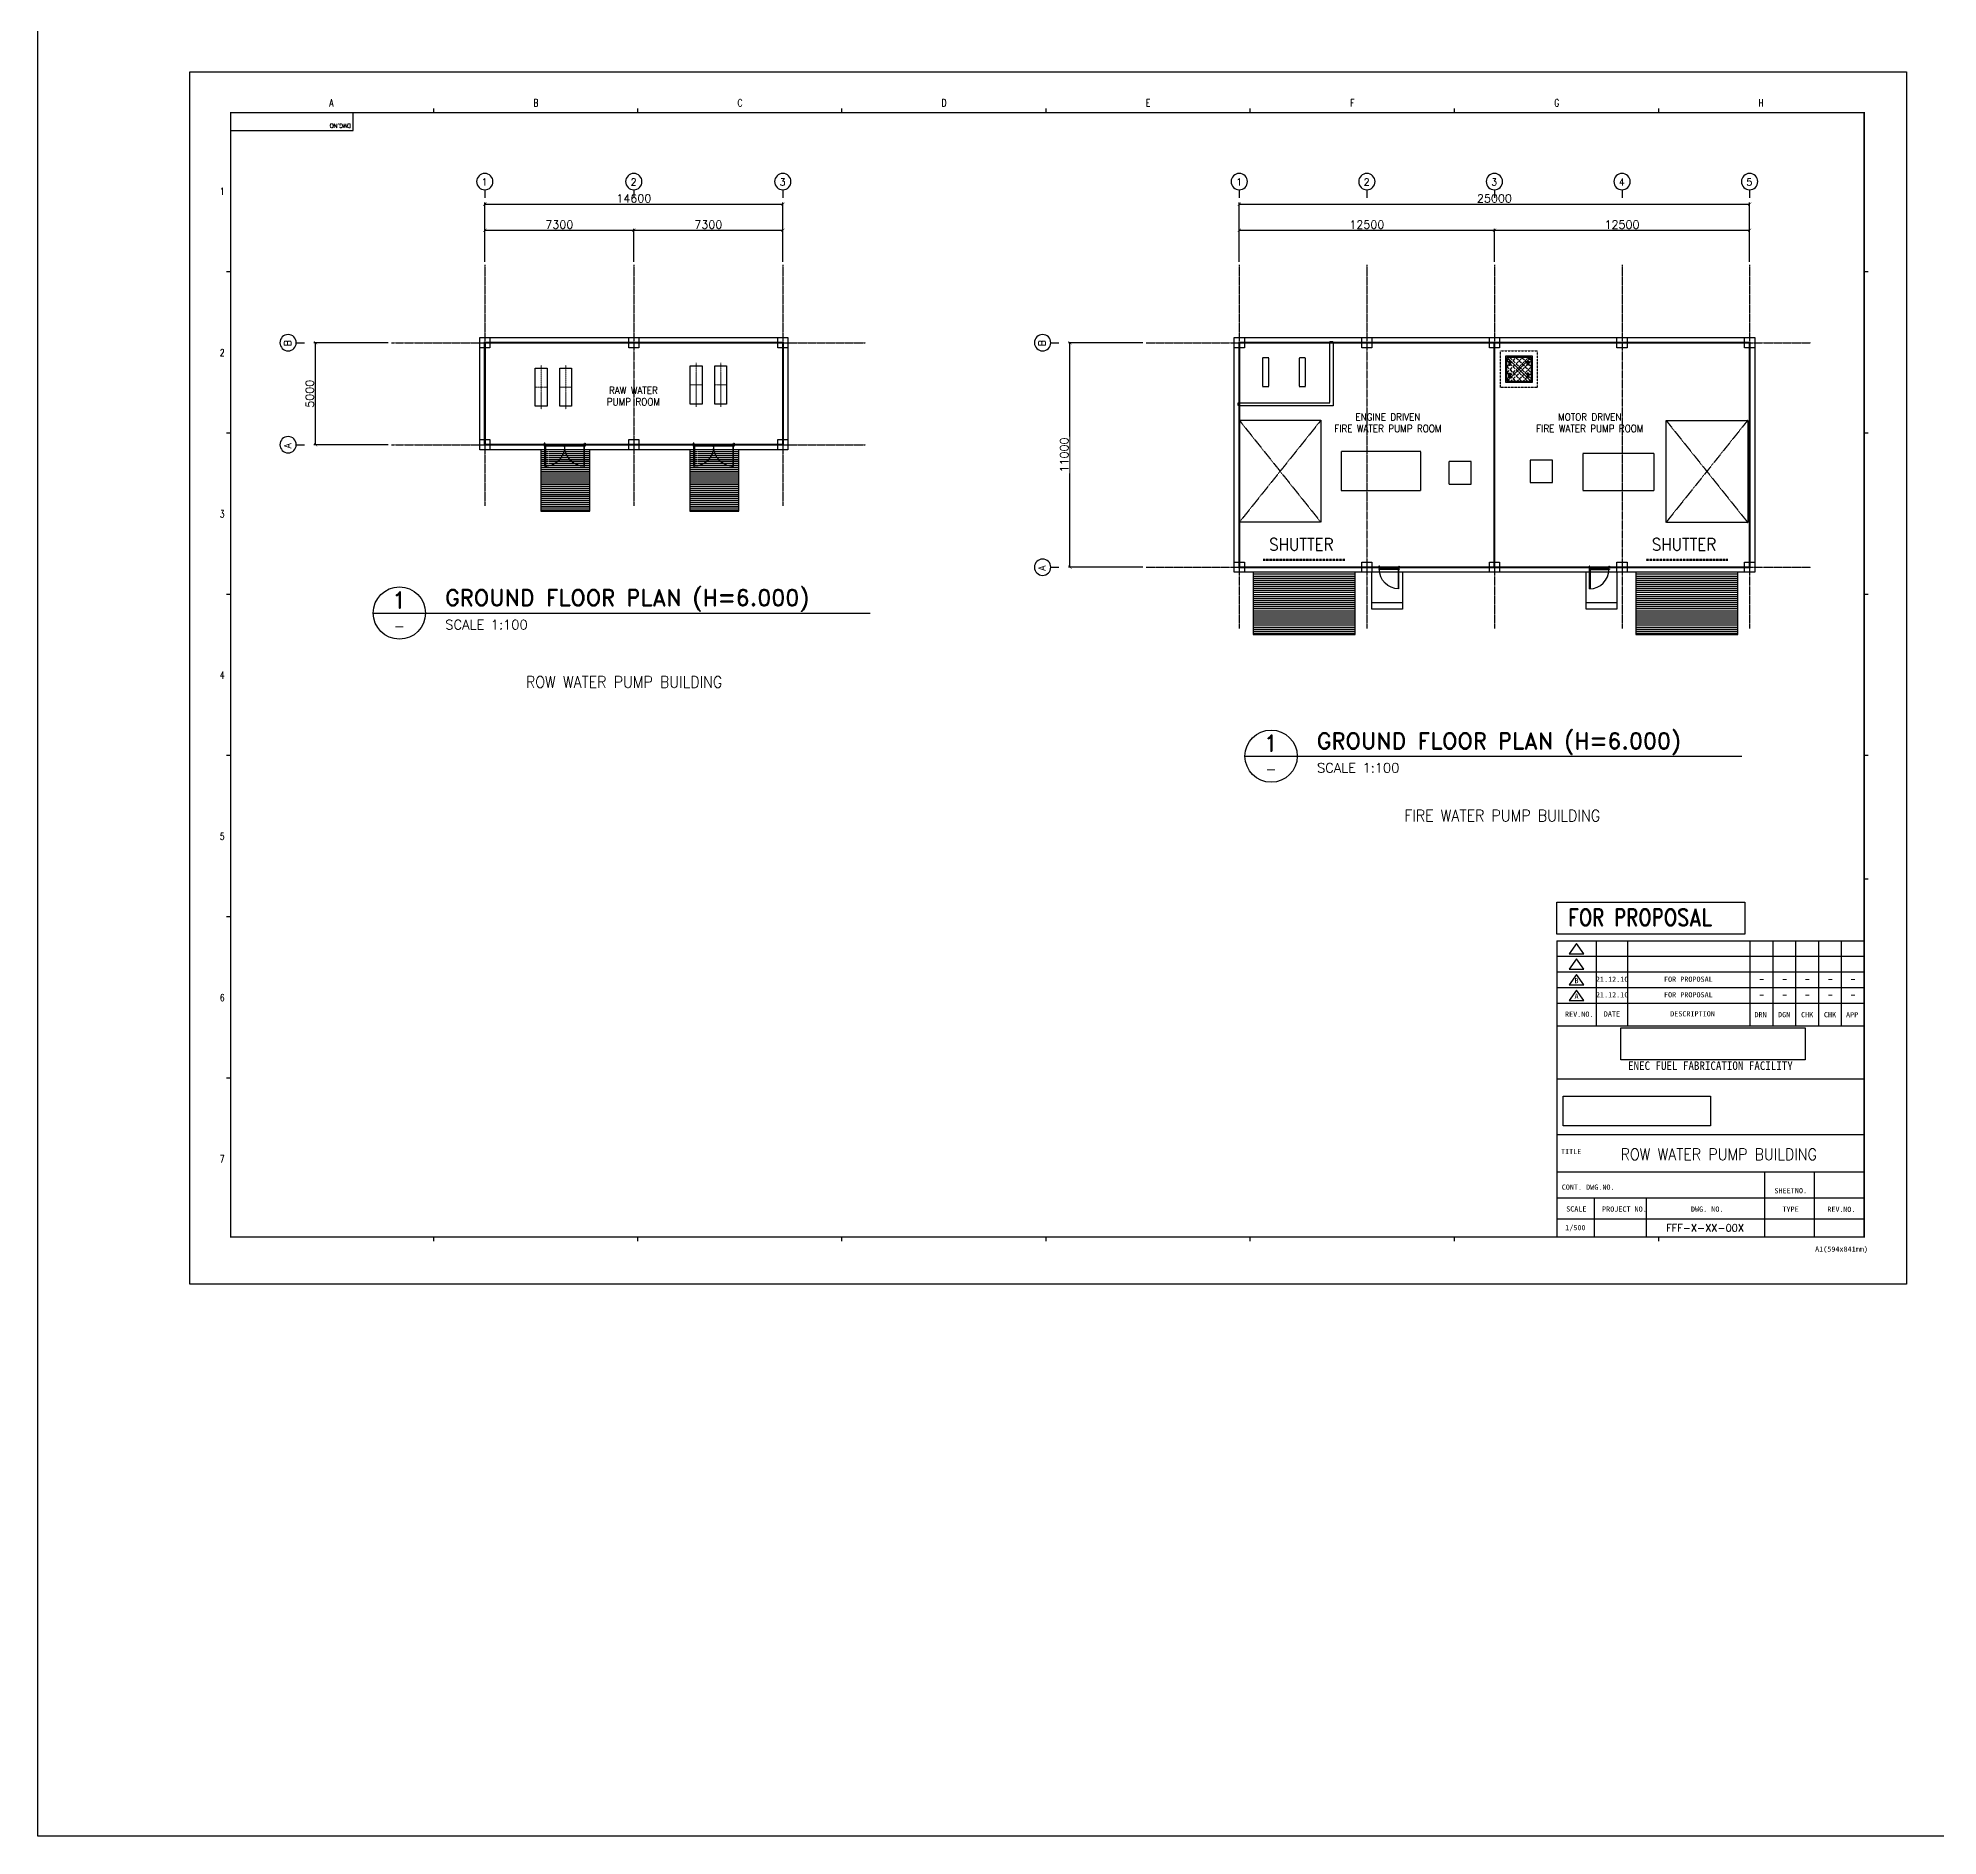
# Model space of a CAD drawing. Header units: millimetres. Extents: x -232466 to 860779, y -177975 to 311634.
# Drawn here: x 223055 to 316138, y -177975 to -89878 of the extents above; entities that cross this region are included whole.
import ezdxf
from ezdxf.enums import TextEntityAlignment as Align

# ---------------------------------------------------------------- set-up
doc = ezdxf.new("R2010")
doc.units = ezdxf.units.MM
doc.header["$XCLIPFRAME"] = 2
for name, pattern in [('AXES', [50.8, 31.75, -6.35, 6.35, -6.35]), ('CENTER', [2, 1.25, -0.25, 0.25, -0.25]), ('D2', [3, 2, -1]), ('HID', [2.3, 1.5, -0.8]), ('HIDDEN', [0.375, 0.25, -0.125])]:
    doc.linetypes.add(name, pattern=pattern)
for name, color, linetype, lineweight in [('0 외형선', 3, 'Continuous', 25), ('TEXT', 7, 'Continuous', 15), ('치수선', 6, 'Continuous', 9)]:
    doc.layers.add(name, color=color, linetype=linetype, lineweight=lineweight)
for name, color, linetype in [('4ELE', 4, 'Continuous'), ('8FIN', 8, 'Continuous'), ('ARCHI', 8, 'Continuous'), ('Center Line', 1, 'CENTER'), ('COL', 2, 'Continuous'), ('dim', 7, 'Continuous'), ('DOOR', 4, 'Continuous'), ('EQ', 253, 'Continuous'), ('G', 3, 'Continuous'), ('hat', 8, 'Continuous'), ('stair', 4, 'Continuous'), ('SYM', 7, 'Continuous'), ('TEXT1', 7, 'Continuous'), ('TITLEBOX', 7, 'Continuous'), ('TXT', 2, 'Continuous')]:
    doc.layers.add(name, color=color, linetype=linetype)
doc.styles.add('RD20', font='ROMAND.SHX', dxfattribs={"width": 0.8, "height": 2})
doc.styles.add('RD6', font='ROMAND.shx', dxfattribs={"width": 0.83, "height": 6})
doc.styles.add('ROMAND', font='romand')
doc.styles.add('RomanS', font='romans.shx')
doc.styles.add('TBOX', font='romans.shx')
doc.styles.add('돋움체', font='')
doc.styles.get('돋움체').set_extended_font_data('DotumChe')
doc.dimstyles.new('HYUNDAI', dxfattribs={"dimscale": 120, "dimtxt": 3, "dimasz": 3, "dimexe": 1, "dimexo": 2, "dimgap": 1, "dimtad": 1, "dimdec": 0, "dimdsep": 46, "dimtxsty": 'RomanS', "dimcen": 0, "dimclrd": 256, "dimclre": 256, "dimclrt": 3, "dimadec": 0, "dimazin": 0, "dimtfac": 1, "dimtdec": 0, "dimtix": 1, "dimtmove": 2, "dimatfit": 3, "dimfxl": 1, "dimtvp": 1, "dimtolj": 1, "dimarcsym": 0})
picture_1 = doc.add_image_def('image1', size_in_pixel=(850, 283))
picture_2 = doc.add_image_def('image2.jpg', size_in_pixel=(500, 87))

# ---------------------------------------------------------------- blocks, each defined once
blk = doc.blocks.new('_ArchTick')
at = {"color": 0, "linetype": 'ByBlock', "const_width": 0.15}
blk.add_lwpolyline([(-0.5, -0.5), (0.5, 0.5)], dxfattribs=at)
blk = doc.blocks.new('*D1001')
at = {"layer": 'Defpoints', "color": 0}
for p in [(236651, -104809), (240376, -104809), (240376, -109809)]:
    blk.add_point(p, dxfattribs=at)
at = {"layer": 'dim', "lineweight": -2}
for p, q in [((240216, -104809), (236571, -104809)), ((236651, -109809), (236651, -104809)), ((240216, -109809), (236571, -109809))]:
    blk.add_line(p, q, dxfattribs=at)
at = {"layer": 'dim', "lineweight": -2, "xscale": 160, "yscale": 160, "zscale": 160}
for p, rotation in [((236651, -104809), 90), ((236651, -109809), 270)]:
    blk.add_blockref('_ArchTick', p, dxfattribs=dict(at, rotation=rotation))
at = {"layer": 'dim', "color": 0, "insert": (236371, -107309), "char_height": 400, "attachment_point": 5, "rotation": 90, "style": 'RomanS', "bg_fill": 3, "box_fill_scale": 1.1, "bg_fill_color": 257, "bg_fill_transparency": 0}
blk.add_mtext('\\A1;5000', dxfattribs=at)
blk = doc.blocks.new('*D1003')
at = {"layer": 'Defpoints', "color": 0}
for p in [(252245, -99301), (244945, -100999), (252245, -100999)]:
    blk.add_point(p, dxfattribs=at)
at = {"layer": 'dim', "lineweight": -2}
for p, q in [((244945, -100839), (244945, -99221)), ((244945, -99301), (252245, -99301)), ((252245, -100839), (252245, -99221))]:
    blk.add_line(p, q, dxfattribs=at)
at = {"layer": 'dim', "lineweight": -2, "xscale": 160, "yscale": 160, "zscale": 160, "rotation": 180}
blk.add_blockref('_ArchTick', (244945, -99301), dxfattribs=at)
at = {"layer": 'dim', "lineweight": -2, "xscale": 160, "yscale": 160, "zscale": 160}
blk.add_blockref('_ArchTick', (252245, -99301), dxfattribs=at)
at = {"layer": 'dim', "color": 0, "insert": (248595, -99021), "char_height": 400, "attachment_point": 5, "style": 'RomanS', "bg_fill": 3, "box_fill_scale": 1.1, "bg_fill_color": 257, "bg_fill_transparency": 0}
blk.add_mtext('\\A1;7300', dxfattribs=at)
blk = doc.blocks.new('주열')
at = {"layer": 'SYM'}
blk.add_line((0, 600), (0, 0), dxfattribs=at)
blk.add_circle((0, 1200), 600, dxfattribs=at)
blk = doc.blocks.new('*D1004')
at = {"layer": 'Defpoints', "color": 0}
for p in [(259545, -98021), (244945, -100999), (259545, -100999)]:
    blk.add_point(p, dxfattribs=at)
at = {"layer": 'dim', "lineweight": -2}
for p, q in [((244945, -100839), (244945, -97941)), ((244945, -98021), (259545, -98021)), ((259545, -100839), (259545, -97941))]:
    blk.add_line(p, q, dxfattribs=at)
at = {"layer": 'dim', "lineweight": -2, "xscale": 160, "yscale": 160, "zscale": 160, "rotation": 180}
blk.add_blockref('_ArchTick', (244945, -98021), dxfattribs=at)
at = {"layer": 'dim', "lineweight": -2, "xscale": 160, "yscale": 160, "zscale": 160}
blk.add_blockref('_ArchTick', (259545, -98021), dxfattribs=at)
at = {"layer": 'dim', "color": 0, "insert": (252245, -97741), "char_height": 400, "attachment_point": 5, "style": 'RomanS', "bg_fill": 3, "box_fill_scale": 1.1, "bg_fill_color": 257, "bg_fill_transparency": 0}
blk.add_mtext('\\A1;14600', dxfattribs=at)
blk = doc.blocks.new('*D1006')
at = {"layer": 'Defpoints', "color": 0}
for p in [(259545, -99301), (252245, -100999), (259545, -100999)]:
    blk.add_point(p, dxfattribs=at)
at = {"layer": 'dim', "lineweight": -2}
for p, q in [((252245, -100839), (252245, -99221)), ((252245, -99301), (259545, -99301)), ((259545, -100839), (259545, -99221))]:
    blk.add_line(p, q, dxfattribs=at)
at = {"layer": 'dim', "lineweight": -2, "xscale": 160, "yscale": 160, "zscale": 160, "rotation": 180}
blk.add_blockref('_ArchTick', (252245, -99301), dxfattribs=at)
at = {"layer": 'dim', "lineweight": -2, "xscale": 160, "yscale": 160, "zscale": 160}
blk.add_blockref('_ArchTick', (259545, -99301), dxfattribs=at)
at = {"layer": 'dim', "color": 0, "insert": (255895, -99021), "char_height": 400, "attachment_point": 5, "style": 'RomanS', "bg_fill": 3, "box_fill_scale": 1.1, "bg_fill_color": 257, "bg_fill_transparency": 0}
blk.add_mtext('\\A1;7300', dxfattribs=at)
blk = doc.blocks.new('D2000')
at = {"color": 8}
for p, q in [((-45, -45), (-45, -1955)), ((0, -1935), (0, -65))]:
    blk.add_line(p, q, dxfattribs=at)
for points in [[(-25, 0), (0, 0), (0, -25), (-45, -25), (-45, -45), (-105, -45), (-150, -25), (-150, 0), (-130, 0)], [(975, -25), (0, -25), (0, -65), (975, -65), (975, -25)], [(-25, -2000), (0, -2000), (0, -1975), (-45, -1975), (-45, -1955), (-105, -1955), (-150, -1975), (-150, -2000), (-130, -2000)], [(975, -1975), (0, -1975), (0, -1935), (975, -1935), (975, -1975)]]:
    blk.add_lwpolyline(points)
at = {"ltscale": 0.2}
for centre, start, end in [((0, -25), 270, 0), ((0, -1975), 0, 90)]:
    blk.add_arc(centre, 975, start, end, dxfattribs=at)
blk = doc.blocks.new('*D1087')
at = {"layer": 'Defpoints', "color": 0}
for p in [(273613, -104809), (277338, -104809), (277338, -115809)]:
    blk.add_point(p, dxfattribs=at)
at = {"layer": 'dim', "lineweight": -2}
for p, q in [((277178, -104809), (273533, -104809)), ((273613, -115809), (273613, -104809)), ((277178, -115809), (273533, -115809))]:
    blk.add_line(p, q, dxfattribs=at)
at = {"layer": 'dim', "lineweight": -2, "xscale": 160, "yscale": 160, "zscale": 160}
for p, rotation in [((273613, -104809), 90), ((273613, -115809), 270)]:
    blk.add_blockref('_ArchTick', p, dxfattribs=dict(at, rotation=rotation))
at = {"layer": 'dim', "color": 0, "insert": (273333, -110309), "char_height": 400, "attachment_point": 5, "rotation": 90, "style": 'RomanS', "bg_fill": 3, "box_fill_scale": 1.1, "bg_fill_color": 257, "bg_fill_transparency": 0}
blk.add_mtext('\\A1;11000', dxfattribs=at)
blk = doc.blocks.new('*D1088')
at = {"layer": 'Defpoints', "color": 0}
for p in [(294407, -99301), (281907, -100999), (294407, -100999)]:
    blk.add_point(p, dxfattribs=at)
at = {"layer": 'dim', "lineweight": -2}
for p, q in [((281907, -100839), (281907, -99221)), ((281907, -99301), (294407, -99301)), ((294407, -100839), (294407, -99221))]:
    blk.add_line(p, q, dxfattribs=at)
at = {"layer": 'dim', "lineweight": -2, "xscale": 160, "yscale": 160, "zscale": 160, "rotation": 180}
blk.add_blockref('_ArchTick', (281907, -99301), dxfattribs=at)
at = {"layer": 'dim', "lineweight": -2, "xscale": 160, "yscale": 160, "zscale": 160}
blk.add_blockref('_ArchTick', (294407, -99301), dxfattribs=at)
at = {"layer": 'dim', "color": 0, "insert": (288157, -99021), "char_height": 400, "attachment_point": 5, "style": 'RomanS', "bg_fill": 3, "box_fill_scale": 1.1, "bg_fill_color": 257, "bg_fill_transparency": 0}
blk.add_mtext('\\A1;12500', dxfattribs=at)
blk = doc.blocks.new('*D1089')
at = {"layer": 'Defpoints', "color": 0}
for p in [(306907, -98021), (281907, -100999), (306907, -100999)]:
    blk.add_point(p, dxfattribs=at)
at = {"layer": 'dim', "lineweight": -2}
for p, q in [((281907, -100839), (281907, -97941)), ((281907, -98021), (306907, -98021)), ((306907, -100839), (306907, -97941))]:
    blk.add_line(p, q, dxfattribs=at)
at = {"layer": 'dim', "lineweight": -2, "xscale": 160, "yscale": 160, "zscale": 160, "rotation": 180}
blk.add_blockref('_ArchTick', (281907, -98021), dxfattribs=at)
at = {"layer": 'dim', "lineweight": -2, "xscale": 160, "yscale": 160, "zscale": 160}
blk.add_blockref('_ArchTick', (306907, -98021), dxfattribs=at)
at = {"layer": 'dim', "color": 0, "insert": (294407, -97741), "char_height": 400, "attachment_point": 5, "style": 'RomanS', "bg_fill": 3, "box_fill_scale": 1.1, "bg_fill_color": 257, "bg_fill_transparency": 0}
blk.add_mtext('\\A1;25000', dxfattribs=at)
blk = doc.blocks.new('*D1090')
at = {"layer": 'Defpoints', "color": 0}
for p in [(306907, -99301), (294407, -100999), (306907, -100999)]:
    blk.add_point(p, dxfattribs=at)
at = {"layer": 'dim', "lineweight": -2}
for p, q in [((294407, -100839), (294407, -99221)), ((294407, -99301), (306907, -99301)), ((306907, -100839), (306907, -99221))]:
    blk.add_line(p, q, dxfattribs=at)
at = {"layer": 'dim', "lineweight": -2, "xscale": 160, "yscale": 160, "zscale": 160, "rotation": 180}
blk.add_blockref('_ArchTick', (294407, -99301), dxfattribs=at)
at = {"layer": 'dim', "lineweight": -2, "xscale": 160, "yscale": 160, "zscale": 160}
blk.add_blockref('_ArchTick', (306907, -99301), dxfattribs=at)
at = {"layer": 'dim', "color": 0, "insert": (300657, -99021), "char_height": 400, "attachment_point": 5, "style": 'RomanS', "bg_fill": 3, "box_fill_scale": 1.1, "bg_fill_color": 257, "bg_fill_transparency": 0}
blk.add_mtext('\\A1;12500', dxfattribs=at)
blk = doc.blocks.new('A$C4813564C')
at = {"layer": 'ARCHI'}
blk.add_lwpolyline([(-104, -80), (-104, -560, 1), (-56, -560), (-56, -80, 1)], format="xyb", close=True, dxfattribs=at)
for centre, start, end in [((-80, -80), 311.81031, 228.18969), ((-80, -560), 131.81031, 48.18969)]:
    blk.add_arc(centre, 36, start, end, dxfattribs=at)
blk = doc.blocks.new('SD1')
at = {"color": 8}
for p, q in [((-55, 200), (-975, 200)), ((-955, 155), (-45, 155))]:
    blk.add_line(p, q, dxfattribs=at)
for points in [[(-25, 1150), (-25, 200), (-55, 200), (-55, 1150)], [(-1000, 180), (-1000, 200), (-975, 200), (-975, 155), (-955, 155), (-955, 95), (-975, 50), (-1000, 50), (-1000, 70)], [(0, 180), (0, 200), (-25, 200), (-25, 155), (-45, 155), (-45, 95), (-25, 50), (0, 50), (0, 70)]]:
    blk.add_lwpolyline(points)
blk.add_arc((-25, 200), 950, 90, 180)

msp = doc.modelspace()

# ---------------------------------------------------------------- hatches: boundary and pattern name
at = {"layer": '8FIN'}
h = msp.add_hatch(dxfattribs=at)
h.set_pattern_fill('ANSI31', color=256, scale=30, angle=315)
h.set_pattern_definition([(360, (224315.16, -77662.38), (4e-14, 95.25), [])])
h.paths.add_polyline_path([(250086.5, -113058.6), (250086.5, -110058.6), (249786.5, -110058.6), (248875.2, -110058.6, -0.3546044), (248066.5, -110763), (248066.5, -110763.6), (248036.5, -110763.6), (248036.5, -110058.6), (247686.5, -110058.6), (247686.5, -113058.6)])
h.paths.add_polyline_path([(248875.2, -110058.6), (248066.5, -110058.6), (248066.5, -110763, 0.3546044)])
h.paths.add_polyline_path([(248931.5, -111258.3), (248931.5, -111992.9), (249201.5, -111992.9), (249201.5, -111258.3)], flags=24)
h = msp.add_hatch(dxfattribs=at)
h.set_pattern_fill('ANSI31', color=256, scale=30, angle=315)
h.set_pattern_definition([(360, (231615.16, -77662.38), (4e-14, 95.25), [])])
h.paths.add_polyline_path([(257386.5, -113058.6), (257386.5, -110058.6), (257086.5, -110058.6), (256175.2, -110058.6, -0.3546044), (255366.5, -110763), (255366.5, -110763.6), (255336.5, -110763.6), (255336.5, -110058.6), (254986.5, -110058.6), (254986.5, -113058.6)])
h.paths.add_polyline_path([(256175.2, -110058.6), (255366.5, -110058.6), (255366.5, -110763, 0.3546044)])
h.paths.add_polyline_path([(256231.5, -111258.3), (256231.5, -111992.9), (256501.5, -111992.9), (256501.5, -111258.3)], flags=24)
at = {"layer": 'ARCHI'}
h = msp.add_hatch(dxfattribs=at)
h.set_pattern_fill('ANGLE,_O', color=256, scale=30, angle=315)
h.set_pattern_definition([(315, (279615.46, -172074.27), (148.1742, 148.1742), [152.4, -57.15]), (45, (279615.46, -172074.27), (-148.1742, 148.1742), [152.4, -57.15])])
h.paths.add_polyline_path([(294958.2, -105458.6), (296258.2, -105458.6), (296258.2, -106758.6), (294958.2, -106758.6)])
at = {"layer": 'hat'}
h = msp.add_hatch(dxfattribs=at)
h.set_pattern_fill('_USER', color=256, scale=100, style=0, pattern_type=0)
h.set_pattern_definition([(0, (246875.38, -163038.82), (0, 100), [])])
h.paths.add_polyline_path([(287584.8, -119098.6), (287584.8, -116058.6), (282584.8, -116058.6), (282584.8, -119098.6)])
h = msp.add_hatch(dxfattribs=at)
h.set_pattern_fill('_USER', color=256, scale=100, style=0, pattern_type=0)
h.set_pattern_definition([(0, (265625.38, -163038.82), (0, 100), [])])
h.paths.add_polyline_path([(306334.8, -119098.6), (306334.8, -116058.6), (301334.8, -116058.6), (301334.8, -119098.6)])

# ---------------------------------------------------------------- linework, layer by layer
msp.add_line((312518.8, -147727.9), (312518.8, -148643.8))
msp.add_lwpolyline([(223055.1, 311633.8), (860779.3, 311633.8), (860779.3, -177974.5), (223055.1, -177974.5)], close=True)
for points in [[(239480.5, -118051.9), (263819, -118051.9)], [(282185.8, -125065.6), (306524.4, -125065.6)]]:
    msp.add_lwpolyline(points)
for centre in [(240760.5, -118051.9), (283465.8, -125065.6)]:
    msp.add_circle(centre, 1280)
at = {"layer": '0 외형선', "linetype": 'Continuous'}
for points in [[(244696.3, -104558.6), (259796.3, -104558.6), (259796.3, -110058.6), (244696.3, -110058.6)], [(281658.2, -104558.6), (307158.2, -104558.6), (307158.2, -116058.6), (281658.2, -116058.6)]]:
    msp.add_lwpolyline(points, close=True, dxfattribs=at)
at = {"layer": '0 외형선', "linetype": 'Continuous', "const_width": 100}
for points in [[(244946.3, -104808.6), (259546.3, -104808.6), (259546.3, -109808.6), (244946.3, -109808.6)], [(281908.2, -104808.6), (294408.2, -104808.6), (294408.2, -115808.6), (281908.2, -115808.6)], [(294408.2, -104808.6), (306908.2, -104808.6), (306908.2, -115808.6), (294408.2, -115808.6)]]:
    msp.add_lwpolyline(points, close=True, dxfattribs=at)
at = {"layer": '4ELE'}
for p, q in [((289908.2, -117558.6), (288408.2, -117558.6)), ((300408.2, -117558.6), (298908.2, -117558.6))]:
    msp.add_line(p, q, dxfattribs=at)
for points in [[(289908.2, -116058.6), (289908.2, -117858.6), (288408.2, -117858.6), (288408.2, -116058.6)], [(300408.2, -116058.6), (300408.2, -117858.6), (298908.2, -117858.6), (298908.2, -116058.6)]]:
    msp.add_lwpolyline(points, dxfattribs=at)
at = {"layer": 'ARCHI'}
for p, q in [((295008.2, -105508.6), (296208.2, -106708.6)), ((296208.2, -105508.6), (295008.2, -106708.6))]:
    msp.add_line(p, q, dxfattribs=at)
at = {"layer": 'ARCHI', "linetype": 'D2'}
for p, q in [((281908.2, -108608.6), (285908.2, -113608.6)), ((285908.2, -108608.6), (281908.2, -113608.6)), ((302815.2, -108612.6), (306815.2, -113612.6)), ((306815.2, -108612.6), (302815.2, -113612.6))]:
    msp.add_line(p, q, dxfattribs=at)
for points in [[(281848.2, -107748.6), (286348.2, -107748.6), (286348.2, -104748.6), (286498.2, -104748.6), (286498.2, -107898.6), (281848.2, -107898.6), (281848.2, -107748.6)], [(281908.2, -113608.6), (281908.2, -113608.6), (281908.2, -108608.6), (285908.2, -108608.6), (285908.2, -113608.6), (281908.2, -113608.6)]]:
    msp.add_lwpolyline(points, dxfattribs=at)
for points in [[(283048.2, -106948.6), (283348.2, -106948.6), (283348.2, -105548.6), (283048.2, -105548.6)], [(284848.2, -106948.6), (285148.2, -106948.6), (285148.2, -105548.6), (284848.2, -105548.6)], [(295198.2, -105708.6), (295118.2, -105708.6), (295118.2, -105908.6), (295198.2, -105908.6)], [(296018.2, -105708.6), (296098.2, -105708.6), (296098.2, -105908.6), (296018.2, -105908.6)], [(295198.2, -106508.6), (295118.2, -106508.6), (295118.2, -106308.6), (295198.2, -106308.6)], [(296018.2, -106508.6), (296098.2, -106508.6), (296098.2, -106308.6), (296018.2, -106308.6)], [(302815.2, -108612.6), (306815.2, -108612.6), (306815.2, -113612.6), (302815.2, -113612.6)], [(290799.5, -112045.1), (290799.5, -110145.1), (286899.5, -110145.1), (286899.5, -112045.1)], [(292169.5, -111731.9), (293269.5, -111731.9), (293269.5, -110631.9), (292169.5, -110631.9)], [(296159.5, -111661.9), (297259.5, -111661.9), (297259.5, -110561.9), (296159.5, -110561.9)], [(302229.5, -110241.9), (298729.5, -110241.9), (298729.5, -112041.9), (302229.5, -112041.9)]]:
    msp.add_lwpolyline(points, close=True, dxfattribs=at)
at = {"layer": 'ARCHI', "linetype": 'HID'}
msp.add_lwpolyline([(296508.2, -105208.6), (296508.2, -107008.6), (294708.2, -107008.6), (294708.2, -105208.6)], close=True, dxfattribs=at)
at = {"layer": 'ARCHI'}
for points in [[(294958.2, -105458.6), (296258.2, -105458.6), (296258.2, -106758.6), (294958.2, -106758.6)], [(295178.2, -105728.6), (295138.2, -105728.6), (295138.2, -105888.6), (295178.2, -105888.6)], [(296038.2, -105728.6), (296078.2, -105728.6), (296078.2, -105888.6), (296038.2, -105888.6)], [(295178.2, -106488.6), (295138.2, -106488.6), (295138.2, -106328.6), (295178.2, -106328.6)], [(296038.2, -106488.6), (296078.2, -106488.6), (296078.2, -106328.6), (296038.2, -106328.6)]]:
    msp.add_lwpolyline(points, close=True, dxfattribs=at)
at = {"layer": 'ARCHI', "linetype": 'HIDDEN'}
msp.add_lwpolyline([(295008.2, -105508.6), (296208.2, -105508.6), (296208.2, -106708.6), (295008.2, -106708.6)], close=True, dxfattribs=at)
at = {"layer": 'Center Line', "linetype": 'AXES'}
for p, q in [((244944.8, -100998.9), (244944.8, -112808.6)), ((281906.7, -100998.9), (281906.7, -118808.6))]:
    msp.add_line(p, q, dxfattribs=at)
at = {"layer": 'COL'}
for points in [[(244696.3, -105058.6), (244696.3, -104558.6), (245196.3, -104558.6), (245196.3, -105058.6)], [(251996.3, -105058.6), (251996.3, -104558.6), (252496.3, -104558.6), (252496.3, -105058.6)], [(259296.3, -105058.6), (259296.3, -104558.6), (259796.3, -104558.6), (259796.3, -105058.6)], [(281658.2, -105058.6), (281658.2, -104558.6), (282158.2, -104558.6), (282158.2, -105058.6)], [(287908.2, -105058.6), (287908.2, -104558.6), (288408.2, -104558.6), (288408.2, -105058.6)], [(294158.2, -105058.6), (294158.2, -104558.6), (294658.2, -104558.6), (294658.2, -105058.6)], [(300408.2, -105058.6), (300408.2, -104558.6), (300908.2, -104558.6), (300908.2, -105058.6)], [(306658.2, -105058.6), (306658.2, -104558.6), (307158.2, -104558.6), (307158.2, -105058.6)], [(244696.3, -110058.6), (244696.3, -109558.6), (245196.3, -109558.6), (245196.3, -110058.6)], [(251996.3, -110058.6), (251996.3, -109558.6), (252496.3, -109558.6), (252496.3, -110058.6)], [(259296.3, -110058.6), (259296.3, -109558.6), (259796.3, -109558.6), (259796.3, -110058.6)], [(281658.2, -116058.6), (281658.2, -115558.6), (282158.2, -115558.6), (282158.2, -116058.6)], [(287908.2, -116058.6), (287908.2, -115558.6), (288408.2, -115558.6), (288408.2, -116058.6)], [(294158.2, -116058.6), (294158.2, -115558.6), (294658.2, -115558.6), (294658.2, -116058.6)], [(300408.2, -116058.6), (300408.2, -115558.6), (300908.2, -115558.6), (300908.2, -116058.6)], [(306658.2, -116058.6), (306658.2, -115558.6), (307158.2, -115558.6), (307158.2, -116058.6)]]:
    msp.add_lwpolyline(points, close=True, dxfattribs=at)
at = {"layer": 'DOOR', "linetype": 'HID'}
for p, q in [((283084.8, -115412.6), (287084.8, -115412.6)), ((301834.8, -115412.6), (305834.8, -115412.6)), ((283084.8, -115462.6), (287084.8, -115462.6)), ((301834.8, -115462.6), (305834.8, -115462.6))]:
    msp.add_line(p, q, dxfattribs=at)
at = {"layer": 'EQ', "color": 6}
for points in [[(247417.5, -107923.5), (247417.5, -106048.5), (247995, -106048.5), (247995, -107923.5)], [(248617.5, -107923.5), (248617.5, -106048.5), (249195, -106048.5), (249195, -107923.5)], [(255010.9, -107811.8), (255010.9, -105936.8), (255588.4, -105936.8), (255588.4, -107811.8)], [(256210.9, -107811.8), (256210.9, -105936.8), (256788.4, -105936.8), (256788.4, -107811.8)]]:
    msp.add_lwpolyline(points, close=True, dxfattribs=at)
at = {"layer": 'stair'}
for points in [[(247686.5, -110058.6), (247686.5, -110058.6), (247686.5, -113058.6), (250086.5, -113058.6), (250086.5, -110058.6), (247686.5, -110058.6)], [(254986.5, -110058.6), (254986.5, -110058.6), (254986.5, -113058.6), (257386.5, -113058.6), (257386.5, -110058.6), (254986.5, -110058.6)], [(282584.8, -116058.6), (282584.8, -119098.6), (287584.8, -119098.6), (287584.8, -116058.6)], [(301334.8, -116058.6), (301334.8, -119098.6), (306334.8, -119098.6), (306334.8, -116058.6)]]:
    msp.add_lwpolyline(points, dxfattribs=at)
at = {"layer": 'TITLEBOX', "color": 4, "linetype": 'Continuous'}
for p, q in [((242442.8, -93537.2), (242442.8, -93337.2)), ((242442.8, -93537.2), (242442.8, -93337.2)), ((252442.8, -93537.2), (252442.8, -93337.2)), ((252442.8, -93537.2), (252442.8, -93337.2)), ((262442.8, -93537.2), (262442.8, -93337.2)), ((262442.8, -93537.2), (262442.8, -93337.2)), ((272442.8, -93537.2), (272442.8, -93337.2)), ((272442.8, -93537.2), (272442.8, -93337.2)), ((282442.8, -93537.2), (282442.8, -93337.2)), ((282442.8, -93537.2), (282442.8, -93337.2)), ((292456.5, -93537.2), (292456.5, -93337.2)), ((292456.5, -93537.2), (292456.5, -93337.2)), ((302456.5, -93537.2), (302456.5, -93337.2)), ((302456.5, -93537.2), (302456.5, -93337.2)), ((232492.8, -101337.2), (232292.8, -101337.2)), ((312718.8, -101337.2), (312518.8, -101337.2)), ((232492.8, -109237.2), (232292.8, -109237.2)), ((312718.8, -109237.2), (312518.8, -109237.2)), ((232492.8, -117137.2), (232292.8, -117137.2)), ((312718.8, -117137.2), (312518.8, -117137.2)), ((232492.8, -125037.2), (232292.8, -125037.2)), ((312718.8, -125037.2), (312518.8, -125037.2)), ((312718.8, -131099.9), (312518.8, -131099.9)), ((232492.8, -132937.2), (232292.8, -132937.2)), ((232492.8, -140837.2), (232292.8, -140837.2)), ((242442.8, -148837.3), (242442.8, -148637.3)), ((242442.8, -148837.3), (242442.8, -148637.3)), ((252442.8, -148837.3), (252442.8, -148637.3)), ((252442.8, -148837.3), (252442.8, -148637.3)), ((262442.8, -148837.3), (262442.8, -148637.3)), ((262442.8, -148837.3), (262442.8, -148637.3)), ((272442.8, -148837.3), (272442.8, -148637.3)), ((272442.8, -148837.3), (272442.8, -148637.3)), ((282442.8, -148837.3), (282442.8, -148637.3)), ((282442.8, -148837.3), (282442.8, -148637.3)), ((292456.5, -148837.3), (292456.5, -148637.3)), ((292456.5, -148837.3), (292456.5, -148637.3)), ((302456.5, -148837.3), (302456.5, -148637.3))]:
    msp.add_line(p, q, dxfattribs=at)
at = {"layer": 'TITLEBOX', "color": 30, "linetype": 'Continuous'}
for p, q in [((297458.6, -132221.9), (306669.9, -132221.9)), ((297458.6, -133784.7), (297458.6, -132221.9)), ((306669.9, -132221.9), (306669.9, -133784.7)), ((306669.9, -133784.7), (297458.6, -133784.7)), ((302456.5, -148837.3), (302456.5, -148637.3))]:
    msp.add_line(p, q, dxfattribs=at)
at = {"layer": 'TITLEBOX'}
for p, q in [((297458.6, -134110.5), (312518.8, -134110.5)), ((297458.6, -134110.5), (297458.6, -148643.8)), ((297458.6, -134110.5), (312518.8, -134110.5)), ((297458.6, -134110.5), (297458.6, -148643.8)), ((297458.6, -134873.7), (312518.8, -134873.7)), ((297458.6, -134873.7), (312518.8, -134873.7)), ((298425.3, -134237.7), (298069.1, -134746.5)), ((298425.3, -134237.7), (298069.1, -134746.5)), ((298069.1, -134746.5), (298781.5, -134746.5)), ((298069.1, -134746.5), (298781.5, -134746.5)), ((298781.5, -134746.5), (298425.3, -134237.7)), ((298781.5, -134746.5), (298425.3, -134237.7)), ((299392, -134110.5), (299392, -138282.6)), ((299392, -134110.5), (299392, -138282.6)), ((300918.4, -134110.5), (300918.4, -138282.6)), ((300918.4, -134110.5), (300918.4, -138282.6)), ((306926.5, -134114.2), (306926.5, -138282.6)), ((306926.5, -134114.2), (306926.5, -138282.6)), ((308045, -134114.2), (308045, -138282.6)), ((308045, -134114.2), (308045, -138282.6)), ((309163.5, -134114.2), (309163.5, -138282.6)), ((309163.5, -134114.2), (309163.5, -138282.6)), ((310281.9, -134114.2), (310281.9, -138282.6)), ((310281.9, -134114.2), (310281.9, -138282.6)), ((311400.4, -134114.2), (311400.4, -138282.6)), ((311400.4, -134114.2), (311400.4, -138282.6)), ((297458.6, -135636.9), (312518.8, -135636.9)), ((297458.6, -135636.9), (312518.8, -135636.9)), ((298425.3, -135000.9), (298069.1, -135509.7)), ((298425.3, -135000.9), (298069.1, -135509.7)), ((298069.1, -135509.7), (298781.5, -135509.7)), ((298069.1, -135509.7), (298781.5, -135509.7)), ((298425.3, -135764.1), (298069.1, -136272.8)), ((298425.3, -135764.1), (298069.1, -136272.8)), ((298781.5, -135509.7), (298425.3, -135000.9)), ((298781.5, -135509.7), (298425.3, -135000.9)), ((298781.5, -136272.8), (298425.3, -135764.1)), ((298781.5, -136272.8), (298425.3, -135764.1)), ((297458.6, -136400), (312518.8, -136400)), ((297458.6, -136400), (312518.8, -136400)), ((298069.1, -136272.8), (298781.5, -136272.8)), ((298069.1, -136272.8), (298781.5, -136272.8)), ((298425.3, -136527.2), (298069.1, -137036)), ((298425.3, -136527.2), (298069.1, -137036)), ((298781.5, -137036), (298425.3, -136527.2)), ((298781.5, -137036), (298425.3, -136527.2)), ((297458.6, -137163.2), (312518.8, -137163.2)), ((297458.6, -137163.2), (312518.8, -137163.2)), ((298069.1, -137036), (298781.5, -137036)), ((298069.1, -137036), (298781.5, -137036)), ((297458.6, -138282.6), (312518.8, -138282.6)), ((297458.6, -138282.6), (312518.8, -138282.6)), ((297458.6, -140881.7), (312518.8, -140881.7)), ((297458.6, -140881.7), (312518.8, -140881.7)), ((297458.6, -143606.7), (312518.8, -143606.7)), ((297458.6, -143606.7), (312518.8, -143606.7)), ((297458.6, -145438.4), (312518.8, -145438.4)), ((297458.6, -145438.4), (312518.8, -145438.4)), ((307634.4, -145438.4), (307634.4, -148643.8)), ((307634.4, -145438.4), (307634.4, -148643.8)), ((310076.6, -145438.4), (310076.6, -148643.8)), ((310076.6, -145438.4), (310076.6, -148643.8)), ((297458.6, -146710.4), (312518.8, -146710.4)), ((297458.6, -146710.4), (312518.8, -146710.4)), ((299290.2, -146710.4), (299290.2, -148643.8)), ((299290.2, -146710.4), (299290.2, -148643.8)), ((301834.2, -146710.4), (301834.2, -148643.8)), ((301834.2, -146710.4), (301834.2, -148643.8)), ((297458.6, -147727.9), (312518.8, -147727.9)), ((297458.6, -147727.9), (312518.8, -147727.9))]:
    msp.add_line(p, q, dxfattribs=at)
at = {"layer": 'TITLEBOX', "color": 30}
msp.add_line((312518.8, -148643.8), (312518.8, -148628.6), dxfattribs=at)
at = {"layer": 'TITLEBOX', "color": 7}
msp.add_lwpolyline([(230492.8, -91537.2), (314592.8, -91537.2), (314592.8, -150937.2), (230492.8, -150937.2)], close=True, dxfattribs=at)
at = {"layer": 'TITLEBOX', "color": 4, "const_width": 70}
msp.add_lwpolyline([(232492.8, -93537.2), (312518.8, -93537.2), (312518.8, -148628.6), (232492.8, -148628.6)], close=True, dxfattribs=at)
at = {"layer": 'TITLEBOX'}
msp.add_lwpolyline([(232492.8, -94403.1), (238492.8, -94403.1), (238492.8, -93537.2)], dxfattribs=at)
at = {"layer": '치수선', "linetype": 'CENTER'}
for p, q in [((247706.3, -108062.2), (247706.3, -105909.8)), ((248906.3, -108062.2), (248906.3, -105909.8)), ((255299.7, -107950.6), (255299.7, -105798.1)), ((256499.7, -107950.6), (256499.7, -105798.1)), ((248015.6, -106986), (247396.9, -106986)), ((249215.6, -106986), (248596.9, -106986)), ((255609, -106874.3), (254990.3, -106874.3)), ((256809, -106874.3), (256190.3, -106874.3))]:
    msp.add_line(p, q, dxfattribs=at)

# ---------------------------------------------------------------- block references
at = {"layer": 'ARCHI', "yscale": 0.25, "zscale": 0.25}
for p, xscale, rotation in [((295178.2, -105888.6, 0), -0.25, 179.9999999999999), ((296038.2, -105888.6, 0), 0.25, 179.9999999999999), ((295178.2, -106328.6, 0), 0.25, 359.9999999999999), ((296038.2, -106328.6, 0), -0.25, 359.9999999999999)]:
    msp.add_blockref('A$C4813564C', p, dxfattribs=dict(at, xscale=xscale, rotation=rotation))
at = {"layer": 'DOOR', "xscale": -1}
for name, p, rotation in [('D2000', (247854.2, -109883.6), 89.99999999999974), ('D2000', (255154.2, -109883.6), 89.99999999999977), ('SD1', (289743.9, -115713.6), 180)]:
    msp.add_blockref(name, p, dxfattribs=dict(at, rotation=rotation))
at = {"layer": 'DOOR', "rotation": 180}
msp.add_blockref('SD1', (299041.6, -115713.6), dxfattribs=at)
at = {"layer": 'SYM', "xscale": -0.6666666666666666, "yscale": 0.6666666666666666, "zscale": 0.6666666666666666, "rotation": 359.9999999999999}
for p in [(244944.8, -97714.2), (281906.7, -97714.2)]:
    msp.add_blockref('주열', p, dxfattribs=at)

# ---------------------------------------------------------------- texts
at = {"layer": 'G', "color": 3, "style": 'RomanS', "width": 0.9}
for s, p in [('RAW WATER', (252224.8, -107140)), ('PUMP ROOM', (252224.8, -107704.9)), ('FIRE WATER PUMP ROOM', (289186.8, -109012.4)), ('ENGINE DRIVEN', (289186.8, -108447.4)), ('FIRE WATER PUMP ROOM', (299080.2, -109012.4)), ('MOTOR DRIVEN', (299080.2, -108447.4))]:
    msp.add_text(s, height=350, dxfattribs=at).set_placement(p, align=Align.MIDDLE)
at = {"layer": 'SYM', "style": 'ROMAND'}
for p in [(244789.2, -97098.4), (281751.2, -97098.4)]:
    msp.add_text('1', height=336.4, dxfattribs=at).set_placement(p)
for s, p in [('B', (235452.2, -104984.4)), ('B', (272414.1, -104984.4)), ('A', (235452.2, -109984.4)), ('A', (272414.1, -115984.4))]:
    msp.add_text(s, height=336.4, rotation=90, dxfattribs=at).set_placement(p)
at = {"layer": 'TEXT', "color": 7, "style": 'RomanS', "width": 0.9}
for p in [(284945.6, -114691.3), (303695.6, -114691.3)]:
    msp.add_text('SHUTTER', height=600, dxfattribs=at).set_placement(p, align=Align.MIDDLE)
at = {"layer": 'TEXT', "color": 7, "style": '돋움체'}
for s, height, p in [('21.12.10', 254.4, (300173.9, -135994.2)), ('FOR PROPOSAL', 254.396, (303908.3, -135994.2)), ('A', 254.4, (298428.7, -136826.8)), ('B', 254.4, (298428.7, -136063.6)), ('21.12.10', 254.4, (300173.9, -136757.4)), ('FOR PROPOSAL', 254.396, (303908.3, -136757.4))]:
    msp.add_text(s, height=height, dxfattribs=at).set_placement(p, align=Align.MIDDLE_CENTER)
msp.add_text('1/500', height=254.4, dxfattribs=at).set_placement((298374.4, -148185.9), align=Align.MIDDLE)
at = {"layer": 'TEXT1', "color": 3, "style": 'ROMAND'}
for p in [(240760.5, -117411.9), (283465.8, -124425.6)]:
    msp.add_text('1', height=800, dxfattribs=at).set_placement(p, align=Align.MIDDLE_CENTER)
for s, height, p in [('GROUND FLOOR PLAN (H=6.000)', 800, (243000.5, -117702)), ('SCALE 1:100', 468, (243011.8, -118857.7)), ('GROUND FLOOR PLAN (H=6.000)', 800, (285705.8, -124715.7)), ('SCALE 1:100', 468, (285717.2, -125871.4))]:
    msp.add_text(s, height=height, dxfattribs=at).set_placement(p)
at = {"layer": 'TEXT1', "style": 'RomanS'}
for p in [(240760.5, -118691.9), (283465.8, -125705.6)]:
    msp.add_text('-', height=480, dxfattribs=at).set_placement(p, align=Align.MIDDLE_CENTER)
at = {"layer": 'TITLEBOX', "color": 4, "linetype": 'Continuous', "style": 'TBOX', "width": 0.75}
for s, p in [('A', (237329.8, -93230.6)), ('B', (247329.8, -93230.6)), ('C', (257329.8, -93230.6)), ('D', (267329.8, -93230.6)), ('E', (277329.8, -93230.6)), ('F', (287343.5, -93230.6)), ('G', (297343.5, -93230.6)), ('H', (307343.5, -93230.6)), ('1', (231966.9, -97570.4)), ('2', (231966.9, -105470.4)), ('3', (231966.9, -113370.4)), ('4', (231966.9, -121270.4)), ('5', (231966.9, -129170.4)), ('6', (231966.9, -137070.4)), ('7', (231966.9, -144970.4))]:
    msp.add_text(s, height=350, dxfattribs=at).set_placement(p)
at = {"layer": 'TITLEBOX', "style": 'ROMAND'}
msp.add_text('DWG.NO', height=200, rotation=180, dxfattribs=at).set_placement((238377.3, -94077.4))
at = {"layer": 'TITLEBOX', "style": '돋움체'}
for s, height, p in [('REV.NO.', 254.4, (297866.8, -137833.9)), ('REV.NO.', 254.4, (297866.8, -137833.9)), ('DATE', 254.4, (299765, -137823.8)), ('DATE', 254.4, (299765, -137823.8)), ('DESCRIPTION', 254.396, (303017.5, -137817)), ('DESCRIPTION', 254.396, (303017.5, -137817)), ('DRN', 254.4, (307147.8, -137857)), ('DRN', 254.4, (307147.8, -137857)), ('DGN', 254.4, (308301.7, -137857)), ('DGN', 254.4, (308301.7, -137857)), ('CHK', 254.4, (309428.2, -137857)), ('CHK', 254.4, (309428.2, -137857)), ('CHK', 254.4, (310548.6, -137859.7)), ('CHK', 254.4, (310548.6, -137859.7)), ('APP', 254.4, (311632.3, -137865)), ('APP', 254.4, (311632.3, -137865)), ('TITLE', 254.4, (297669.7, -144563.9)), ('TITLE', 254.4, (297669.7, -144563.9)), ('CONT. DWG.NO.', 254.396, (297704.3, -146308.6)), ('CONT. DWG.NO.', 254.396, (297704.3, -146308.6)), ('SHEET', 254.4, (308123.2, -146488.1)), ('SHEET', 254.4, (308123.2, -146488.1)), ('NO.', 254.4, (309125.7, -146484.3)), ('NO.', 254.4, (309125.7, -146484.3)), ('SCALE', 254.4, (297921.7, -147377.6)), ('SCALE', 254.4, (297921.7, -147377.6)), ('PROJECT NO.', 254.396, (299680.9, -147385.1)), ('PROJECT NO.', 254.396, (299680.9, -147385.1)), ('DWG. NO.', 254.4, (304034.7, -147385.2)), ('DWG. NO.', 254.4, (304034.7, -147385.2)), ('TYPE', 254.4, (308516.3, -147387.7)), ('TYPE', 254.4, (308516.3, -147387.7)), ('REV.', 254.4, (310717.8, -147390.4)), ('REV.', 254.4, (310717.8, -147390.4)), ('NO.', 254.4, (311494.2, -147395.1)), ('NO.', 254.4, (311494.2, -147395.1))]:
    msp.add_text(s, height=height, dxfattribs=at).set_placement(p)
at = {"layer": 'TITLEBOX', "color": 3, "style": '돋움체'}
msp.add_text('ENEC FUEL FABRICATION FACILITY', height=416.189, dxfattribs=at).set_placement((304988.7, -140231.9), align=Align.MIDDLE)
at = {"layer": 'TITLEBOX', "color": 0, "style": '돋움체'}
msp.add_text('A1(594x841mm)', height=254.396, dxfattribs=at).set_placement((310116.5, -149344.1))
at = {"layer": 'TXT', "color": 7, "style": 'ROMAND', "width": 0.9}
for s, p in [('ROW WATER PUMP BUILDING', (251769.6, -121430.4)), ('FIRE WATER PUMP BUILDING', (294786.7, -127976.5)), ('ROW WATER PUMP BUILDING', (305398.3, -144575.1))]:
    msp.add_text(s, height=565.517, dxfattribs=at).set_placement(p, align=Align.MIDDLE)
at = {"layer": 'TXT', "color": 30, "linetype": 'Continuous', "style": 'RD6', "width": 0.83}
msp.add_text('FOR PROPOSAL', height=835.501, dxfattribs=at).set_placement((298009.2, -133381.6))
at = {"layer": 'TXT', "color": 7, "style": 'RD20', "width": 0.83}
for p in [(307501.7, -136133.7), (307501.7, -136896.9), (308620.2, -136133.7), (308620.2, -136896.9), (309738.7, -136133.7), (309738.7, -136896.9), (310857.1, -136133.7), (310857.1, -136896.9), (311975.6, -136133.7), (311975.6, -136896.9)]:
    msp.add_text('-', height=282.8, dxfattribs=at).set_placement(p, align=Align.CENTER)
at = {"layer": 'TXT', "color": 7, "style": 'RD20'}
msp.add_text('FFF-X-XX-00X', height=353.448, dxfattribs=at).set_placement((304727.5, -148356.3), align=Align.CENTER)

# ---------------------------------------------------------------- pictures from other files: only their frames are drawn
image = msp.add_image(picture_2, insert=(300607, -139937.7), size_in_units=(9015.9, 1568.8))
image.dxf.flags = 7
image = msp.add_image(picture_1, insert=(297633.7, -143797.4), size_in_units=(7427.9, 2473.1))
image.set_boundary_path([(15.17, 45.797), (840.684, 210.9)])

# ---------------------------------------------------------------- next in the draw order: dimensions: what is measured, and where the dimension line sits
at = {"layer": 'dim'}
for base, p1, p2, picture, middle in [((252244.8, -99300.6), (244944.8, -100998.9), (252244.8, -100998.9), '*D1003', (248594.8, -99020.6)), ((294406.7, -99300.6), (281906.7, -100998.9), (294406.7, -100998.9), '*D1088', (288156.7, -99020.6))]:
    dim = msp.add_linear_dim(base=base, p1=p1, p2=p2, dimstyle='HYUNDAI', override={"dimscale": 80, "dimtxt": 5, "dimasz": 2, "dimpost": '\\X', "dimblk1": 'ArchTick', "dimblk2": 'ArchTick', "dimsah": 1, "dimclrt": 0, "dimtfill": 1}, dxfattribs=at)
    dim.commit()
    dim.dimension.update_dxf_attribs({"geometry": picture, "text_midpoint": middle})
for base, p1, p2, picture, middle in [((236651.5, -104808.6), (240376.2, -109808.6), (240376.2, -104808.6), '*D1001', (236371.5, -107308.6)), ((273613.4, -104808.6), (277338.2, -115808.6), (277338.2, -104808.6), '*D1087', (273333.4, -110308.6))]:
    dim = msp.add_linear_dim(base=base, p1=p1, p2=p2, angle=90, dimstyle='HYUNDAI', override={"dimscale": 80, "dimtxt": 5, "dimasz": 2, "dimpost": '\\X', "dimblk1": 'ArchTick', "dimblk2": 'ArchTick', "dimsah": 1, "dimclrt": 0, "dimtfill": 1}, dxfattribs=at)
    dim.commit()
    dim.dimension.update_dxf_attribs({"geometry": picture, "text_midpoint": middle})

# ---------------------------------------------------------------- next in the draw order: linework, layer by layer
at = {"layer": 'Center Line', "linetype": 'AXES'}
for p, q in [((240376.2, -104808.6), (263600.6, -104808.6)), ((277338.2, -104808.6), (309906.7, -104808.6)), ((240376.2, -109808.6), (263600.6, -109808.6)), ((277338.2, -115808.6), (309906.7, -115808.6))]:
    msp.add_line(p, q, dxfattribs=at)

# ---------------------------------------------------------------- next in the draw order: block references
at = {"layer": 'SYM', "xscale": -0.6666666666666666, "yscale": 0.6666666666666666, "zscale": 0.6666666666666666}
for p, rotation in [((236108, -104808.6), 89.99999999999959), ((273070, -104808.6), 89.99999999999955), ((236108, -109808.6), 89.99999999999959), ((273070, -115808.6), 89.99999999999953)]:
    msp.add_blockref('주열', p, dxfattribs=dict(at, rotation=rotation))

# ---------------------------------------------------------------- next in the draw order: dimensions: what is measured, and where the dimension line sits
at = {"layer": 'dim'}
for base, p1, p2, picture, middle in [((259544.8, -98021), (244944.8, -100998.9), (259544.8, -100998.9), '*D1004', (252244.8, -97741)), ((306906.7, -98021), (281906.7, -100998.9), (306906.7, -100998.9), '*D1089', (294406.7, -97741))]:
    dim = msp.add_linear_dim(base=base, p1=p1, p2=p2, dimstyle='HYUNDAI', override={"dimscale": 80, "dimtxt": 5, "dimasz": 2, "dimpost": '\\X', "dimblk1": 'ArchTick', "dimblk2": 'ArchTick', "dimsah": 1, "dimclrt": 0, "dimtfill": 1}, dxfattribs=at)
    dim.commit()
    dim.dimension.update_dxf_attribs({"geometry": picture, "text_midpoint": middle})

# ---------------------------------------------------------------- next in the draw order: linework, layer by layer
at = {"layer": 'Center Line', "linetype": 'AXES'}
msp.add_line((288156.7, -100998.9), (288156.7, -118808.6), dxfattribs=at)

# ---------------------------------------------------------------- next in the draw order: block references
at = {"layer": 'SYM', "xscale": -0.6666666666666666, "yscale": 0.6666666666666666, "zscale": 0.6666666666666666, "rotation": 359.9999999999999}
for p in [(252244.8, -97714.2), (259544.8, -97714.2), (288156.7, -97714.2), (294406.7, -97714.2), (300656.7, -97714.2), (306906.7, -97714.2)]:
    msp.add_blockref('주열', p, dxfattribs=at)

# ---------------------------------------------------------------- next in the draw order: texts
at = {"layer": 'SYM', "style": 'ROMAND'}
for s, p in [('2', (252089.2, -97098.4)), ('3', (259389.2, -97098.4)), ('2', (288001.2, -97098.4)), ('3', (294251.2, -97098.4)), ('4', (300501.2, -97098.4)), ('5', (306751.2, -97098.4))]:
    msp.add_text(s, height=336.4, dxfattribs=at).set_placement(p)

# ---------------------------------------------------------------- next in the draw order: dimensions: what is measured, and where the dimension line sits
at = {"layer": 'dim'}
for base, p1, p2, picture, middle in [((259544.8, -99300.6), (252244.8, -100998.9), (259544.8, -100998.9), '*D1006', (255894.8, -99020.6)), ((306906.7, -99300.6), (294406.7, -100998.9), (306906.7, -100998.9), '*D1090', (300656.7, -99020.6))]:
    dim = msp.add_linear_dim(base=base, p1=p1, p2=p2, dimstyle='HYUNDAI', override={"dimscale": 80, "dimtxt": 5, "dimasz": 2, "dimpost": '\\X', "dimblk1": 'ArchTick', "dimblk2": 'ArchTick', "dimsah": 1, "dimclrt": 0, "dimtfill": 1}, dxfattribs=at)
    dim.commit()
    dim.dimension.update_dxf_attribs({"geometry": picture, "text_midpoint": middle})

# ---------------------------------------------------------------- next in the draw order: linework, layer by layer
at = {"layer": 'Center Line', "linetype": 'AXES'}
for p, q in [((252244.8, -100998.9), (252244.8, -112808.6)), ((259544.8, -100998.9), (259544.8, -112808.6)), ((294406.7, -100998.9), (294406.7, -118808.6)), ((300656.7, -100998.9), (300656.7, -118808.6)), ((306906.7, -100998.9), (306906.7, -118808.6))]:
    msp.add_line(p, q, dxfattribs=at)

doc.saveas('drawing.dxf')
